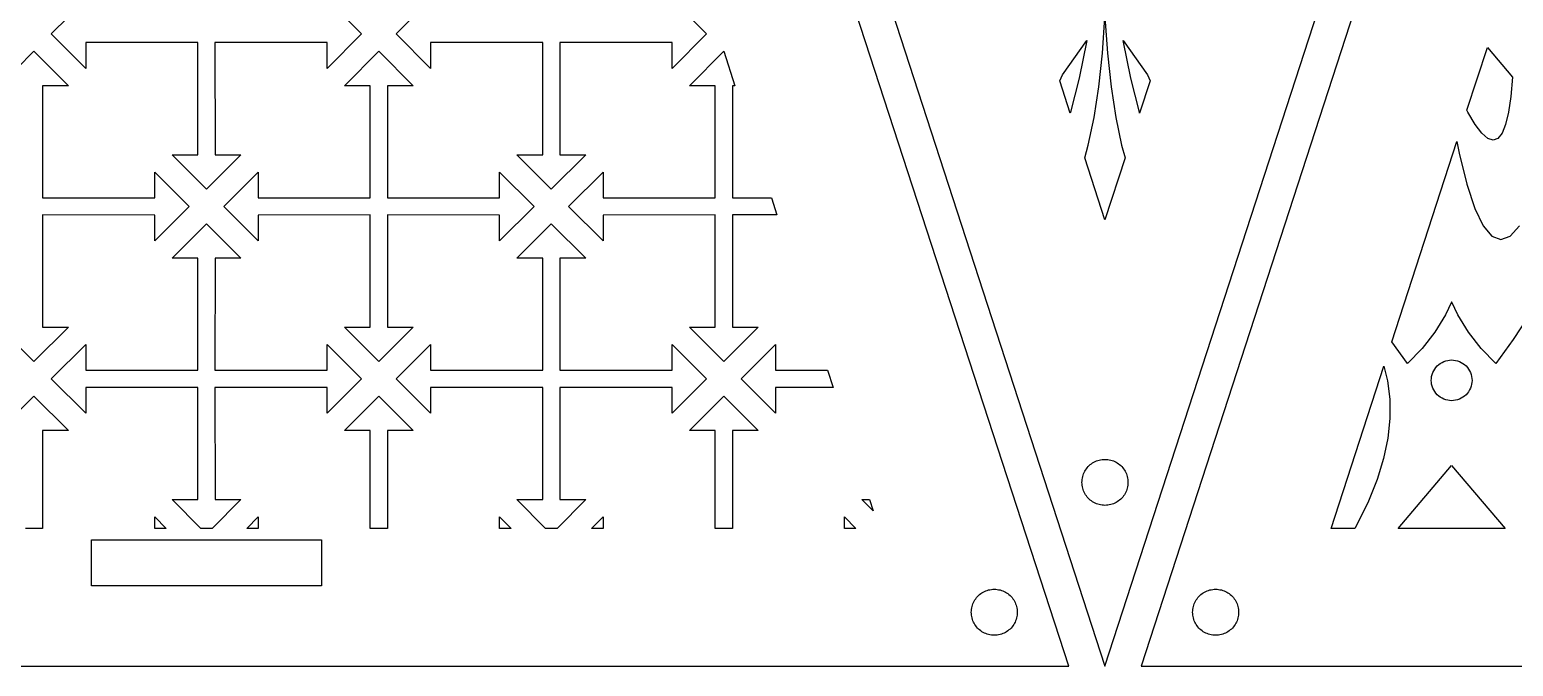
# Model space of a CAD drawing. Header units: metres. Extents: x 20 to 1108, y 20 to 485.
# Drawn here: x 783 to 912.1, y 253.8 to 309.2 of the extents above; entities that cross this region are included whole.
import ezdxf

# ---------------------------------------------------------------- set-up
doc = ezdxf.new("R2010")
doc.units = ezdxf.units.M

msp = doc.modelspace()

# ---------------------------------------------------------------- linework, layer by layer
for p, q in [((873.389, 253.826), (798.389, 484.652)), ((801.544, 484.652), (876.544, 253.826)), ((876.544, 253.826), (951.544, 484.652)), ((954.698, 484.652), (879.698, 253.826)), ((784.894, 308.826), (787.887, 311.818)), ((808.892, 311.818), (811.885, 308.826)), ((814.894, 308.826), (817.887, 311.818)), ((838.892, 311.818), (841.885, 308.826)), ((876.328, 307.162), (876.544, 310.284)), ((876.544, 310.284), (876.76, 307.162)), ((787.887, 305.834), (784.894, 308.826)), ((811.885, 308.826), (808.892, 305.834)), ((817.887, 305.834), (814.894, 308.826)), ((841.885, 308.826), (838.892, 305.834)), ((780.397, 304.329), (783.389, 307.321)), ((783.389, 307.321), (786.382, 304.329)), ((797.656, 308.079), (787.887, 308.079)), ((787.887, 308.079), (787.887, 305.834)), ((797.642, 298.323), (797.656, 308.079)), ((808.892, 308.079), (799.123, 308.079)), ((799.123, 308.079), (799.137, 298.323)), ((808.892, 305.834), (808.892, 308.079)), ((810.397, 304.329), (813.389, 307.321)), ((813.389, 307.321), (816.382, 304.329)), ((827.656, 308.079), (817.887, 308.079)), ((817.887, 308.079), (817.887, 305.834)), ((827.642, 298.323), (827.656, 308.079)), ((838.892, 308.079), (829.123, 308.079)), ((829.123, 308.079), (829.137, 298.323)), ((838.892, 305.834), (838.892, 308.079)), ((840.397, 304.329), (843.389, 307.321)), ((843.389, 307.321), (844.362, 304.329)), ((872.843, 305.282), (874.953, 308.262)), ((874.953, 308.262), (874.299, 304.996)), ((876.013, 304.241), (876.328, 307.162)), ((876.76, 307.162), (877.075, 304.241)), ((878.789, 304.996), (878.135, 308.262)), ((878.135, 308.262), (880.245, 305.281)), ((908.032, 302.196), (909.804, 307.65)), ((909.804, 307.65), (911.994, 305.075)), ((872.619, 304.737), (872.843, 305.282)), ((873.525, 301.948), (872.619, 304.737)), ((874.299, 304.996), (873.553, 302.033)), ((879.535, 302.034), (878.789, 304.996)), ((880.469, 304.737), (879.562, 301.948)), ((880.245, 305.281), (880.469, 304.737)), ((911.994, 305.075), (911.846, 303.395)), ((786.382, 304.329), (784.137, 304.329)), ((784.137, 304.329), (784.137, 294.56)), ((812.642, 304.329), (810.397, 304.329)), ((812.642, 294.56), (812.642, 304.329)), ((816.382, 304.329), (814.137, 304.329)), ((814.137, 304.329), (814.137, 294.56)), ((842.642, 304.329), (840.397, 304.329)), ((842.642, 294.56), (842.642, 304.329)), ((844.362, 304.329), (844.137, 304.329)), ((844.137, 304.329), (844.137, 294.56)), ((875.6, 301.569), (876.013, 304.241)), ((877.075, 304.241), (877.487, 301.569)), ((911.846, 303.395), (911.645, 302.019)), ((873.553, 302.033), (873.525, 301.948)), ((879.562, 301.948), (879.535, 302.034)), ((908.119, 302.021), (908.032, 302.196)), ((908.747, 300.95), (908.119, 302.021)), ((911.645, 302.019), (911.391, 300.948)), ((875.092, 299.143), (875.6, 301.569)), ((877.487, 301.569), (877.996, 299.144)), ((909.321, 300.187), (908.747, 300.95)), ((911.391, 300.948), (911.083, 300.187)), ((901.484, 282.044), (907.147, 299.47)), ((907.147, 299.47), (907.348, 298.452)), ((909.843, 299.729), (909.321, 300.187)), ((910.31, 299.576), (909.843, 299.729)), ((910.722, 299.729), (910.31, 299.576)), ((911.083, 300.187), (910.722, 299.729)), ((795.397, 298.323), (797.642, 298.323)), ((798.389, 295.33), (795.397, 298.323)), ((801.382, 298.323), (798.389, 295.33)), ((799.137, 298.323), (801.382, 298.323)), ((825.397, 298.323), (827.642, 298.323)), ((828.389, 295.33), (825.397, 298.323)), ((831.382, 298.323), (828.389, 295.33)), ((829.137, 298.323), (831.382, 298.323)), ((874.79, 298.058), (875.092, 299.143)), ((877.996, 299.144), (878.298, 298.058)), ((907.348, 298.452), (908.025, 295.752)), ((793.892, 294.573), (793.892, 296.818)), ((793.892, 296.818), (796.886, 293.826)), ((799.893, 293.826), (802.887, 296.818)), ((802.887, 296.818), (802.887, 294.573)), ((823.892, 294.573), (823.892, 296.818)), ((823.892, 296.818), (826.886, 293.826)), ((829.893, 293.826), (832.887, 296.818)), ((832.887, 296.818), (832.887, 294.573)), ((876.544, 292.659), (874.79, 298.058)), ((878.298, 298.058), (876.544, 292.659)), ((908.025, 295.752), (908.728, 293.652)), ((784.137, 294.56), (793.892, 294.573)), ((802.887, 294.573), (812.642, 294.56)), ((814.137, 294.56), (823.892, 294.573)), ((832.887, 294.573), (842.642, 294.56)), ((844.137, 294.56), (847.535, 294.565)), ((847.535, 294.565), (848.015, 293.087)), ((793.892, 293.079), (784.137, 293.093)), ((784.137, 293.093), (784.137, 283.323)), ((796.886, 293.826), (793.892, 290.834)), ((793.892, 290.834), (793.892, 293.079)), ((802.887, 290.834), (799.893, 293.826)), ((812.642, 293.093), (802.887, 293.079)), ((802.887, 293.079), (802.887, 290.834)), ((812.642, 283.323), (812.642, 293.093)), ((823.892, 293.079), (814.137, 293.093)), ((814.137, 293.093), (814.137, 283.323)), ((826.886, 293.826), (823.892, 290.834)), ((823.892, 290.834), (823.892, 293.079)), ((832.887, 290.834), (829.893, 293.826)), ((842.642, 293.093), (832.887, 293.079)), ((832.887, 293.079), (832.887, 290.834)), ((842.642, 283.323), (842.642, 293.093)), ((848.015, 293.087), (844.137, 293.093)), ((844.137, 293.093), (844.137, 283.323)), ((908.728, 293.652), (909.454, 292.151)), ((795.397, 289.329), (798.389, 292.322)), ((798.389, 292.322), (801.382, 289.329)), ((825.397, 289.329), (828.389, 292.322)), ((828.389, 292.322), (831.382, 289.329)), ((909.454, 292.151), (910.207, 291.25)), ((911.787, 291.25), (912.612, 292.151)), ((910.207, 291.25), (910.984, 290.949)), ((910.984, 290.949), (911.787, 291.25)), ((797.642, 289.329), (795.397, 289.329)), ((797.656, 279.573), (797.642, 289.329)), ((799.137, 289.329), (799.123, 279.573)), ((801.382, 289.329), (799.137, 289.329)), ((827.642, 289.329), (825.397, 289.329)), ((827.656, 279.573), (827.642, 289.329)), ((829.137, 289.329), (829.123, 279.573)), ((831.382, 289.329), (829.137, 289.329)), ((906.694, 285.494), (906.166, 284.387)), ((906.697, 285.5), (906.694, 285.508)), ((906.694, 285.508), (906.694, 285.494)), ((906.703, 285.512), (906.697, 285.5)), ((906.703, 285.49), (906.703, 285.512)), ((907.231, 284.387), (906.703, 285.49)), ((906.166, 284.387), (905.234, 282.89)), ((908.161, 282.891), (907.231, 284.387)), ((913.379, 284.275), (912.055, 282.24)), ((783.389, 280.331), (780.397, 283.323)), ((786.382, 283.323), (783.389, 280.331)), ((784.137, 283.323), (786.382, 283.323)), ((810.397, 283.323), (812.642, 283.323)), ((813.389, 280.331), (810.397, 283.323)), ((816.382, 283.323), (813.389, 280.331)), ((814.137, 283.323), (816.382, 283.323)), ((840.397, 283.323), (842.642, 283.323)), ((843.389, 280.331), (840.397, 283.323)), ((846.382, 283.323), (843.389, 280.331)), ((844.137, 283.323), (846.382, 283.323)), ((905.234, 282.89), (904.13, 281.48)), ((909.268, 281.481), (908.161, 282.891)), ((784.894, 278.826), (787.887, 281.818)), ((787.887, 281.818), (787.887, 279.573)), ((808.892, 279.573), (808.892, 281.818)), ((808.892, 281.818), (811.885, 278.826)), ((814.894, 278.826), (817.887, 281.818)), ((817.887, 281.818), (817.887, 279.573)), ((838.892, 279.573), (838.892, 281.818)), ((838.892, 281.818), (841.885, 278.826)), ((844.894, 278.826), (847.887, 281.818)), ((847.887, 281.818), (847.887, 279.573)), ((902.854, 280.159), (901.484, 282.044)), ((904.13, 281.48), (902.854, 280.159)), ((910.544, 280.159), (909.268, 281.481)), ((912.055, 282.24), (910.544, 280.159)), ((905.444, 279.953), (905.574, 280.07)), ((905.574, 280.07), (905.713, 280.173)), ((905.713, 280.173), (905.863, 280.263)), ((905.863, 280.263), (906.021, 280.337)), ((906.021, 280.337), (906.184, 280.397)), ((906.184, 280.397), (906.354, 280.439)), ((906.354, 280.439), (906.525, 280.465)), ((906.525, 280.465), (906.698, 280.473)), ((906.698, 280.473), (906.872, 280.464)), ((906.872, 280.464), (907.045, 280.439)), ((907.045, 280.439), (907.213, 280.397)), ((907.213, 280.397), (907.376, 280.337)), ((907.376, 280.337), (907.534, 280.263)), ((907.534, 280.263), (907.684, 280.173)), ((907.684, 280.173), (907.822, 280.07)), ((907.822, 280.07), (907.952, 279.953)), ((787.887, 275.834), (784.894, 278.826)), ((787.887, 279.573), (797.656, 279.573)), ((799.123, 279.573), (808.892, 279.573)), ((811.885, 278.826), (808.892, 275.834)), ((817.887, 275.834), (814.894, 278.826)), ((817.887, 279.573), (827.656, 279.573)), ((829.123, 279.573), (838.892, 279.573)), ((841.885, 278.826), (838.892, 275.834)), ((847.887, 275.834), (844.894, 278.826)), ((847.887, 279.573), (852.406, 279.573)), ((852.406, 279.573), (852.891, 278.079)), ((896.215, 265.826), (900.802, 279.943)), ((900.802, 279.943), (901.117, 278.671)), ((904.926, 278.7), (904.935, 278.874)), ((904.935, 278.874), (904.96, 279.047)), ((904.96, 279.047), (905.002, 279.215)), ((905.002, 279.215), (905.061, 279.378)), ((905.061, 279.378), (905.135, 279.535)), ((905.135, 279.535), (905.225, 279.685)), ((905.225, 279.685), (905.328, 279.824)), ((905.328, 279.824), (905.444, 279.953)), ((907.952, 279.953), (908.068, 279.824)), ((908.068, 279.824), (908.172, 279.685)), ((908.172, 279.685), (908.262, 279.535)), ((908.262, 279.535), (908.336, 279.378)), ((908.336, 279.378), (908.395, 279.215)), ((908.395, 279.215), (908.438, 279.045)), ((908.438, 279.045), (908.463, 278.873)), ((908.463, 278.873), (908.471, 278.7)), ((797.656, 278.079), (787.887, 278.079)), ((787.887, 278.079), (787.887, 275.834)), ((797.642, 268.323), (797.656, 278.079)), ((808.892, 278.079), (799.123, 278.079)), ((799.123, 278.079), (799.137, 268.323)), ((808.892, 275.834), (808.892, 278.079)), ((827.656, 278.079), (817.887, 278.079)), ((817.887, 278.079), (817.887, 275.834)), ((827.642, 268.323), (827.656, 278.079)), ((838.892, 278.079), (829.123, 278.079)), ((829.123, 278.079), (829.137, 268.323)), ((838.892, 275.834), (838.892, 278.079)), ((852.891, 278.079), (847.887, 278.079)), ((847.887, 278.079), (847.887, 275.834)), ((901.117, 278.671), (901.316, 277.053)), ((904.934, 278.526), (904.926, 278.7)), ((904.959, 278.355), (904.934, 278.526)), ((905.002, 278.186), (904.959, 278.355)), ((905.061, 278.022), (905.002, 278.186)), ((905.135, 277.863), (905.061, 278.022)), ((905.225, 277.715), (905.135, 277.863)), ((905.328, 277.575), (905.225, 277.715)), ((905.444, 277.446), (905.328, 277.575)), ((908.068, 277.575), (907.951, 277.445)), ((908.172, 277.714), (908.068, 277.575)), ((908.262, 277.863), (908.172, 277.714)), ((908.336, 278.022), (908.262, 277.863)), ((908.395, 278.186), (908.336, 278.022)), ((908.437, 278.354), (908.395, 278.186)), ((908.462, 278.526), (908.437, 278.354)), ((908.471, 278.7), (908.462, 278.526)), ((780.397, 274.329), (783.389, 277.321)), ((783.389, 277.321), (786.382, 274.329)), ((810.397, 274.329), (813.389, 277.321)), ((813.389, 277.321), (816.382, 274.329)), ((840.397, 274.329), (843.389, 277.321)), ((843.389, 277.321), (846.382, 274.329)), ((901.316, 277.053), (901.325, 275.383)), ((905.574, 277.329), (905.444, 277.446)), ((905.713, 277.226), (905.574, 277.329)), ((905.863, 277.136), (905.713, 277.226)), ((906.021, 277.062), (905.863, 277.136)), ((906.184, 277.003), (906.021, 277.062)), ((906.353, 276.961), (906.184, 277.003)), ((906.524, 276.936), (906.353, 276.961)), ((906.698, 276.927), (906.524, 276.936)), ((906.872, 276.936), (906.698, 276.927)), ((907.043, 276.961), (906.872, 276.936)), ((907.213, 277.003), (907.043, 276.961)), ((907.376, 277.062), (907.213, 277.003)), ((907.534, 277.136), (907.376, 277.062)), ((907.684, 277.226), (907.534, 277.136)), ((907.822, 277.329), (907.684, 277.226)), ((907.951, 277.445), (907.822, 277.329)), ((901.325, 275.383), (901.143, 273.662)), ((786.382, 274.329), (784.137, 274.329)), ((784.137, 274.329), (784.137, 265.826)), ((812.642, 274.329), (810.397, 274.329)), ((812.642, 265.826), (812.642, 274.329)), ((816.382, 274.329), (814.137, 274.329)), ((814.137, 274.329), (814.137, 265.826)), ((842.642, 274.329), (840.397, 274.329)), ((842.642, 265.826), (842.642, 274.329)), ((846.382, 274.329), (844.137, 274.329)), ((844.137, 274.329), (844.137, 265.826)), ((901.143, 273.662), (900.772, 271.889)), ((874.855, 270.898), (874.926, 271.001)), ((874.926, 271.001), (875.003, 271.102)), ((875.003, 271.102), (875.086, 271.195)), ((875.086, 271.195), (875.175, 271.284)), ((875.175, 271.284), (875.269, 271.367)), ((875.269, 271.367), (875.368, 271.444)), ((875.368, 271.444), (875.473, 271.515)), ((875.473, 271.515), (875.58, 271.578)), ((875.58, 271.578), (875.692, 271.636)), ((875.692, 271.636), (875.808, 271.686)), ((875.808, 271.686), (875.926, 271.729)), ((875.926, 271.729), (876.047, 271.764)), ((876.047, 271.764), (876.169, 271.79)), ((876.169, 271.79), (876.293, 271.811)), ((876.293, 271.811), (876.418, 271.822)), ((876.418, 271.822), (876.544, 271.826)), ((876.544, 271.826), (876.67, 271.822)), ((876.67, 271.822), (876.795, 271.811)), ((876.795, 271.811), (876.919, 271.79)), ((876.919, 271.79), (877.041, 271.764)), ((877.041, 271.764), (877.162, 271.729)), ((877.162, 271.729), (877.28, 271.686)), ((877.28, 271.686), (877.395, 271.636)), ((877.395, 271.636), (877.508, 271.578)), ((877.508, 271.578), (877.615, 271.515)), ((877.615, 271.515), (877.72, 271.444)), ((877.72, 271.444), (877.818, 271.367)), ((877.818, 271.367), (877.913, 271.284)), ((877.913, 271.284), (878.002, 271.195)), ((878.002, 271.195), (878.085, 271.102)), ((878.085, 271.102), (878.162, 271.001)), ((878.162, 271.001), (878.232, 270.898)), ((900.772, 271.889), (900.209, 270.064)), ((902.041, 265.826), (906.698, 271.301)), ((906.698, 271.301), (911.356, 265.826)), ((874.544, 269.826), (874.548, 269.951)), ((874.548, 269.7), (874.544, 269.826)), ((874.548, 269.951), (874.56, 270.076)), ((874.56, 270.076), (874.579, 270.201)), ((874.579, 270.201), (874.606, 270.323)), ((874.606, 270.323), (874.642, 270.444)), ((874.642, 270.444), (874.685, 270.563)), ((874.685, 270.563), (874.734, 270.678)), ((874.734, 270.678), (874.791, 270.789)), ((874.791, 270.789), (874.855, 270.898)), ((878.232, 270.898), (878.297, 270.789)), ((878.297, 270.789), (878.353, 270.678)), ((878.353, 270.678), (878.403, 270.563)), ((878.403, 270.563), (878.446, 270.444)), ((878.446, 270.444), (878.481, 270.323)), ((878.481, 270.323), (878.509, 270.201)), ((878.509, 270.201), (878.528, 270.076)), ((878.528, 270.076), (878.54, 269.951)), ((878.54, 269.951), (878.544, 269.826)), ((878.544, 269.826), (878.54, 269.7)), ((900.209, 270.064), (899.456, 268.186)), ((874.56, 269.575), (874.548, 269.7)), ((874.579, 269.451), (874.56, 269.575)), ((874.606, 269.328), (874.579, 269.451)), ((874.642, 269.208), (874.606, 269.328)), ((874.685, 269.091), (874.642, 269.208)), ((874.734, 268.975), (874.685, 269.091)), ((874.791, 268.862), (874.734, 268.975)), ((874.855, 268.754), (874.791, 268.862)), ((874.926, 268.651), (874.855, 268.754)), ((875.003, 268.552), (874.926, 268.651)), ((875.086, 268.457), (875.003, 268.552)), ((875.175, 268.368), (875.086, 268.457)), ((878.002, 268.457), (877.913, 268.368)), ((878.085, 268.552), (878.002, 268.457)), ((878.162, 268.651), (878.085, 268.552)), ((878.232, 268.754), (878.162, 268.651)), ((878.297, 268.862), (878.232, 268.754)), ((878.353, 268.975), (878.297, 268.862)), ((878.403, 269.091), (878.353, 268.975)), ((878.446, 269.208), (878.403, 269.091)), ((878.481, 269.328), (878.446, 269.208)), ((878.509, 269.451), (878.481, 269.328)), ((878.528, 269.575), (878.509, 269.451)), ((878.54, 269.7), (878.528, 269.575)), ((797.893, 265.826), (795.397, 268.323)), ((795.397, 268.323), (797.642, 268.323)), ((801.382, 268.323), (798.886, 265.826)), ((799.137, 268.323), (801.382, 268.323)), ((827.893, 265.826), (825.397, 268.323)), ((825.397, 268.323), (827.642, 268.323)), ((831.382, 268.323), (828.886, 265.826)), ((829.137, 268.323), (831.382, 268.323)), ((855.397, 268.323), (856.061, 268.323)), ((856.382, 267.339), (855.397, 268.323)), ((856.061, 268.323), (856.382, 267.339)), ((875.269, 268.285), (875.175, 268.368)), ((875.368, 268.208), (875.269, 268.285)), ((875.473, 268.138), (875.368, 268.208)), ((875.58, 268.073), (875.473, 268.138)), ((875.692, 268.017), (875.58, 268.073)), ((875.808, 267.967), (875.692, 268.017)), ((875.926, 267.925), (875.808, 267.967)), ((876.047, 267.89), (875.926, 267.925)), ((876.169, 267.861), (876.047, 267.89)), ((876.293, 267.843), (876.169, 267.861)), ((876.418, 267.83), (876.293, 267.843)), ((876.544, 267.826), (876.418, 267.83)), ((876.67, 267.83), (876.544, 267.826)), ((876.795, 267.843), (876.67, 267.83)), ((876.919, 267.861), (876.795, 267.843)), ((877.041, 267.89), (876.919, 267.861)), ((877.162, 267.925), (877.041, 267.89)), ((877.28, 267.967), (877.162, 267.925)), ((877.395, 268.017), (877.28, 267.967)), ((877.508, 268.073), (877.395, 268.017)), ((877.615, 268.138), (877.508, 268.073)), ((877.72, 268.208), (877.615, 268.138)), ((877.818, 268.285), (877.72, 268.208)), ((877.913, 268.368), (877.818, 268.285)), ((899.456, 268.186), (898.513, 266.257)), ((793.892, 265.826), (793.892, 266.818)), ((793.892, 266.818), (794.885, 265.826)), ((801.894, 265.826), (802.887, 266.818)), ((802.887, 266.818), (802.887, 265.826)), ((823.892, 265.826), (823.892, 266.818)), ((823.892, 266.818), (824.885, 265.826)), ((831.894, 265.826), (832.887, 266.818)), ((832.887, 266.818), (832.887, 265.826)), ((853.892, 265.826), (853.892, 266.818)), ((853.892, 266.818), (854.885, 265.826)), ((898.513, 266.257), (898.267, 265.826)), ((784.137, 265.826), (782.642, 265.826)), ((788.389, 260.826), (788.389, 264.826)), ((788.389, 264.826), (808.389, 264.826)), ((794.885, 265.826), (793.892, 265.826)), ((798.886, 265.826), (797.893, 265.826)), ((802.887, 265.826), (801.894, 265.826)), ((808.389, 264.826), (808.389, 260.826)), ((814.137, 265.826), (812.642, 265.826)), ((824.885, 265.826), (823.892, 265.826)), ((828.886, 265.826), (827.893, 265.826)), ((832.887, 265.826), (831.894, 265.826)), ((844.137, 265.826), (842.642, 265.826)), ((854.885, 265.826), (853.892, 265.826)), ((898.267, 265.826), (896.215, 265.826)), ((911.356, 265.826), (902.041, 265.826)), ((808.389, 260.826), (788.389, 260.826)), ((865.107, 259.38), (865.165, 259.492)), ((865.165, 259.492), (865.228, 259.601)), ((865.228, 259.601), (865.3, 259.704)), ((865.3, 259.704), (865.376, 259.804)), ((865.376, 259.804), (865.46, 259.898)), ((865.46, 259.898), (865.549, 259.986)), ((865.549, 259.986), (865.642, 260.069)), ((865.642, 260.069), (865.742, 260.147)), ((865.742, 260.147), (865.846, 260.217)), ((865.846, 260.217), (865.954, 260.281)), ((865.954, 260.281), (866.066, 260.338)), ((866.066, 260.338), (866.181, 260.388)), ((866.181, 260.388), (866.3, 260.431)), ((866.3, 260.431), (866.42, 260.466)), ((866.42, 260.466), (866.543, 260.493)), ((866.543, 260.493), (866.667, 260.513)), ((866.667, 260.513), (866.792, 260.525)), ((866.792, 260.525), (866.918, 260.528)), ((866.918, 260.528), (867.043, 260.525)), ((867.043, 260.525), (867.168, 260.513)), ((867.168, 260.513), (867.292, 260.493)), ((867.292, 260.493), (867.415, 260.466)), ((867.415, 260.466), (867.535, 260.431)), ((867.535, 260.431), (867.653, 260.388)), ((867.653, 260.388), (867.769, 260.338)), ((867.769, 260.338), (867.881, 260.281)), ((867.881, 260.281), (867.989, 260.217)), ((867.989, 260.217), (868.093, 260.147)), ((868.093, 260.147), (868.192, 260.069)), ((868.192, 260.069), (868.287, 259.986)), ((868.287, 259.986), (868.375, 259.898)), ((868.375, 259.898), (868.459, 259.804)), ((868.459, 259.804), (868.535, 259.704)), ((868.535, 259.704), (868.606, 259.601)), ((868.606, 259.601), (868.67, 259.492)), ((868.67, 259.492), (868.727, 259.38)), ((884.36, 259.38), (884.418, 259.492)), ((884.418, 259.492), (884.481, 259.601)), ((884.481, 259.601), (884.553, 259.704)), ((884.553, 259.704), (884.629, 259.804)), ((884.629, 259.804), (884.713, 259.898)), ((884.713, 259.898), (884.801, 259.986)), ((884.801, 259.986), (884.896, 260.069)), ((884.896, 260.069), (884.995, 260.147)), ((884.995, 260.147), (885.099, 260.217)), ((885.099, 260.217), (885.207, 260.281)), ((885.207, 260.281), (885.318, 260.338)), ((885.318, 260.338), (885.435, 260.388)), ((885.435, 260.388), (885.553, 260.431)), ((885.553, 260.431), (885.673, 260.466)), ((885.673, 260.466), (885.796, 260.493)), ((885.796, 260.493), (885.92, 260.513)), ((885.92, 260.513), (886.045, 260.525)), ((886.045, 260.525), (886.17, 260.528)), ((886.17, 260.528), (886.296, 260.525)), ((886.296, 260.525), (886.421, 260.513)), ((886.421, 260.513), (886.545, 260.493)), ((886.545, 260.493), (886.668, 260.466)), ((886.668, 260.466), (886.788, 260.431)), ((886.788, 260.431), (886.906, 260.388)), ((886.906, 260.388), (887.022, 260.338)), ((887.022, 260.338), (887.134, 260.281)), ((887.134, 260.281), (887.242, 260.217)), ((887.242, 260.217), (887.346, 260.147)), ((887.346, 260.147), (887.445, 260.069)), ((887.445, 260.069), (887.539, 259.986)), ((887.539, 259.986), (887.628, 259.898)), ((887.628, 259.898), (887.712, 259.804)), ((887.712, 259.804), (887.788, 259.704)), ((887.788, 259.704), (887.859, 259.601)), ((887.859, 259.601), (887.923, 259.492)), ((887.923, 259.492), (887.981, 259.38)), ((864.918, 258.528), (864.922, 258.654)), ((864.922, 258.403), (864.918, 258.528)), ((864.922, 258.654), (864.933, 258.779)), ((864.933, 258.277), (864.922, 258.403)), ((864.933, 258.779), (864.953, 258.903)), ((864.953, 258.153), (864.933, 258.277)), ((864.953, 258.903), (864.98, 259.026)), ((864.98, 258.031), (864.953, 258.153)), ((864.98, 259.026), (865.015, 259.147)), ((865.015, 259.147), (865.057, 259.265)), ((865.057, 259.265), (865.107, 259.38)), ((868.727, 259.38), (868.777, 259.265)), ((868.777, 259.265), (868.819, 259.147)), ((868.819, 259.147), (868.854, 259.026)), ((868.854, 259.026), (868.882, 258.903)), ((868.882, 258.153), (868.854, 258.031)), ((868.882, 258.903), (868.901, 258.779)), ((868.901, 258.277), (868.882, 258.153)), ((868.901, 258.779), (868.913, 258.654)), ((868.913, 258.403), (868.901, 258.277)), ((868.913, 258.654), (868.918, 258.528)), ((868.918, 258.528), (868.913, 258.403)), ((884.17, 258.528), (884.175, 258.654)), ((884.175, 258.403), (884.17, 258.528)), ((884.175, 258.654), (884.187, 258.779)), ((884.187, 258.277), (884.175, 258.403)), ((884.187, 258.779), (884.206, 258.903)), ((884.206, 258.153), (884.187, 258.277)), ((884.206, 258.903), (884.233, 259.026)), ((884.233, 258.031), (884.206, 258.153)), ((884.233, 259.026), (884.269, 259.147)), ((884.269, 259.147), (884.311, 259.265)), ((884.311, 259.265), (884.36, 259.38)), ((887.981, 259.38), (888.03, 259.265)), ((888.03, 259.265), (888.072, 259.147)), ((888.072, 259.147), (888.107, 259.026)), ((888.107, 259.026), (888.135, 258.903)), ((888.135, 258.153), (888.107, 258.031)), ((888.135, 258.903), (888.154, 258.779)), ((888.154, 258.277), (888.135, 258.153)), ((888.154, 258.779), (888.166, 258.654)), ((888.166, 258.403), (888.154, 258.277)), ((888.166, 258.654), (888.17, 258.528)), ((888.17, 258.528), (888.166, 258.403)), ((865.015, 257.91), (864.98, 258.031)), ((865.057, 257.792), (865.015, 257.91)), ((865.107, 257.677), (865.057, 257.792)), ((865.165, 257.566), (865.107, 257.677)), ((865.228, 257.457), (865.165, 257.566)), ((865.3, 257.353), (865.228, 257.457)), ((865.376, 257.254), (865.3, 257.353)), ((865.46, 257.159), (865.376, 257.254)), ((865.549, 257.07), (865.46, 257.159)), ((865.642, 256.987), (865.549, 257.07)), ((865.742, 256.91), (865.642, 256.987)), ((865.846, 256.84), (865.742, 256.91)), ((865.954, 256.776), (865.846, 256.84)), ((867.989, 256.84), (867.881, 256.776)), ((868.093, 256.91), (867.989, 256.84)), ((868.192, 256.987), (868.093, 256.91)), ((868.287, 257.07), (868.192, 256.987)), ((868.375, 257.159), (868.287, 257.07)), ((868.459, 257.254), (868.375, 257.159)), ((868.535, 257.353), (868.459, 257.254)), ((868.606, 257.457), (868.535, 257.353)), ((868.67, 257.566), (868.606, 257.457)), ((868.727, 257.677), (868.67, 257.566)), ((868.777, 257.792), (868.727, 257.677)), ((868.819, 257.91), (868.777, 257.792)), ((868.854, 258.031), (868.819, 257.91)), ((884.269, 257.91), (884.233, 258.031)), ((884.311, 257.792), (884.269, 257.91)), ((884.36, 257.677), (884.311, 257.792)), ((884.418, 257.566), (884.36, 257.677)), ((884.481, 257.457), (884.418, 257.566)), ((884.553, 257.353), (884.481, 257.457)), ((884.629, 257.254), (884.553, 257.353)), ((884.713, 257.159), (884.629, 257.254)), ((884.801, 257.07), (884.713, 257.159)), ((884.896, 256.987), (884.801, 257.07)), ((884.995, 256.91), (884.896, 256.987)), ((885.099, 256.84), (884.995, 256.91)), ((885.207, 256.776), (885.099, 256.84)), ((887.242, 256.84), (887.134, 256.776)), ((887.346, 256.91), (887.242, 256.84)), ((887.445, 256.987), (887.346, 256.91)), ((887.539, 257.07), (887.445, 256.987)), ((887.628, 257.159), (887.539, 257.07)), ((887.712, 257.254), (887.628, 257.159)), ((887.788, 257.353), (887.712, 257.254)), ((887.859, 257.457), (887.788, 257.353)), ((887.923, 257.566), (887.859, 257.457)), ((887.981, 257.677), (887.923, 257.566)), ((888.03, 257.792), (887.981, 257.677)), ((888.072, 257.91), (888.03, 257.792)), ((888.107, 258.031), (888.072, 257.91)), ((866.066, 256.719), (865.954, 256.776)), ((866.181, 256.669), (866.066, 256.719)), ((866.3, 256.626), (866.181, 256.669)), ((866.42, 256.591), (866.3, 256.626)), ((866.543, 256.564), (866.42, 256.591)), ((866.667, 256.544), (866.543, 256.564)), ((866.792, 256.532), (866.667, 256.544)), ((866.918, 256.528), (866.792, 256.532)), ((867.043, 256.532), (866.918, 256.528)), ((867.168, 256.544), (867.043, 256.532)), ((867.292, 256.564), (867.168, 256.544)), ((867.415, 256.591), (867.292, 256.564)), ((867.535, 256.626), (867.415, 256.591)), ((867.653, 256.669), (867.535, 256.626)), ((867.769, 256.719), (867.653, 256.669)), ((867.881, 256.776), (867.769, 256.719)), ((885.318, 256.719), (885.207, 256.776)), ((885.435, 256.669), (885.318, 256.719)), ((885.553, 256.626), (885.435, 256.669)), ((885.673, 256.591), (885.553, 256.626)), ((885.796, 256.564), (885.673, 256.591)), ((885.92, 256.544), (885.796, 256.564)), ((886.045, 256.532), (885.92, 256.544)), ((886.17, 256.528), (886.045, 256.532)), ((886.296, 256.532), (886.17, 256.528)), ((886.421, 256.544), (886.296, 256.532)), ((886.545, 256.564), (886.421, 256.544)), ((886.668, 256.591), (886.545, 256.564)), ((886.788, 256.626), (886.668, 256.591)), ((886.906, 256.669), (886.788, 256.626)), ((887.022, 256.719), (886.906, 256.669)), ((887.134, 256.776), (887.022, 256.719)), ((723.389, 253.826), (873.389, 253.826)), ((879.698, 253.826), (1029.7, 253.826))]:
    msp.add_line(p, q)

doc.saveas('drawing.dxf')
